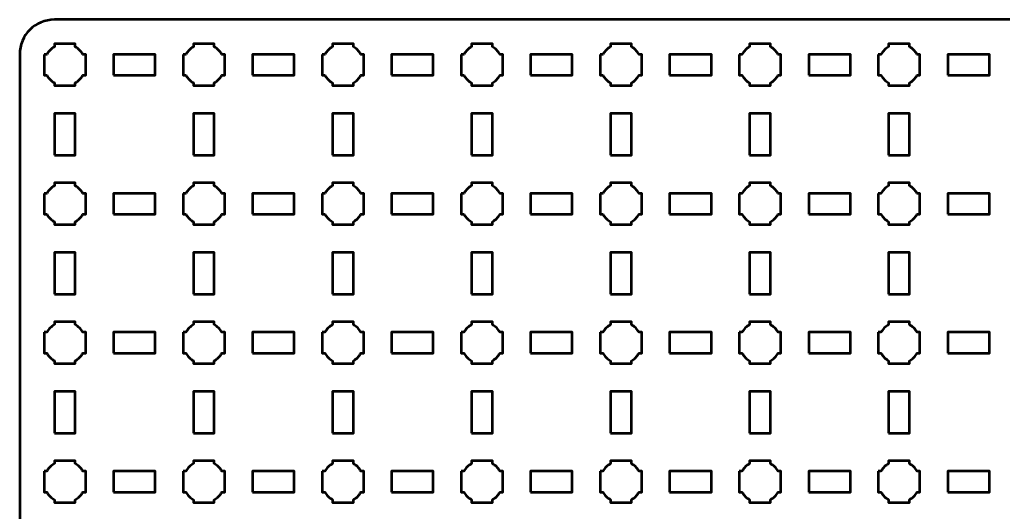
# Model space of a CAD drawing. Header units: centimetres. Extents: x -40.1 to 19.1, y -44.5 to 14.8.
# Drawn here: x -40.15 to -26, y 7.71 to 14.8 of the extents above; entities that cross this region are included whole.
import ezdxf

# ---------------------------------------------------------------- set-up
doc = ezdxf.new("R2010")
doc.units = ezdxf.units.CM
doc.header["$MEASUREMENT"] = 0
doc.layers.add('Layer 1', color=7, linetype='Continuous')

msp = doc.modelspace()

# ---------------------------------------------------------------- linework, layer by layer
at = {"layer": 'Layer 1', "color": 250, "lineweight": 53}
for points in [[(-38.8, 14), (-38.2, 14), (-38.2, 14.3), (-38.8, 14.3), (-38.8, 14)], [(-36.8, 14), (-36.2, 14), (-36.2, 14.3), (-36.8, 14.3), (-36.8, 14)], [(-34.8, 14), (-34.2, 14), (-34.2, 14.3), (-34.8, 14.3), (-34.8, 14)], [(-32.8, 14), (-32.2, 14), (-32.2, 14.3), (-32.8, 14.3), (-32.8, 14)], [(-30.8, 14), (-30.2, 14), (-30.2, 14.3), (-30.8, 14.3), (-30.8, 14)], [(-28.8, 14), (-28.2, 14), (-28.2, 14.3), (-28.8, 14.3), (-28.8, 14)], [(-26.8, 14), (-26.2, 14), (-26.2, 14.3), (-26.8, 14.3), (-26.8, 14)], [(-39.65, 12.85), (-39.35, 12.85), (-39.35, 13.45), (-39.65, 13.45), (-39.65, 12.85)], [(-37.65, 12.85), (-37.35, 12.85), (-37.35, 13.45), (-37.65, 13.45), (-37.65, 12.85)], [(-35.65, 12.85), (-35.35, 12.85), (-35.35, 13.45), (-35.65, 13.45), (-35.65, 12.85)], [(-33.65, 12.85), (-33.35, 12.85), (-33.35, 13.45), (-33.65, 13.45), (-33.65, 12.85)], [(-31.65, 12.85), (-31.35, 12.85), (-31.35, 13.45), (-31.65, 13.45), (-31.65, 12.85)], [(-29.65, 12.85), (-29.35, 12.85), (-29.35, 13.45), (-29.65, 13.45), (-29.65, 12.85)], [(-27.65, 12.85), (-27.35, 12.85), (-27.35, 13.45), (-27.65, 13.45), (-27.65, 12.85)], [(-38.8, 12), (-38.2, 12), (-38.2, 12.3), (-38.8, 12.3), (-38.8, 12)], [(-36.8, 12), (-36.2, 12), (-36.2, 12.3), (-36.8, 12.3), (-36.8, 12)], [(-34.8, 12), (-34.2, 12), (-34.2, 12.3), (-34.8, 12.3), (-34.8, 12)], [(-32.8, 12), (-32.2, 12), (-32.2, 12.3), (-32.8, 12.3), (-32.8, 12)], [(-30.8, 12), (-30.2, 12), (-30.2, 12.3), (-30.8, 12.3), (-30.8, 12)], [(-28.8, 12), (-28.2, 12), (-28.2, 12.3), (-28.8, 12.3), (-28.8, 12)], [(-26.8, 12), (-26.2, 12), (-26.2, 12.3), (-26.8, 12.3), (-26.8, 12)], [(-39.65, 10.85), (-39.35, 10.85), (-39.35, 11.45), (-39.65, 11.45), (-39.65, 10.85)], [(-37.65, 10.85), (-37.35, 10.85), (-37.35, 11.45), (-37.65, 11.45), (-37.65, 10.85)], [(-35.65, 10.85), (-35.35, 10.85), (-35.35, 11.45), (-35.65, 11.45), (-35.65, 10.85)], [(-33.65, 10.85), (-33.35, 10.85), (-33.35, 11.45), (-33.65, 11.45), (-33.65, 10.85)], [(-31.65, 10.85), (-31.35, 10.85), (-31.35, 11.45), (-31.65, 11.45), (-31.65, 10.85)], [(-29.65, 10.85), (-29.35, 10.85), (-29.35, 11.45), (-29.65, 11.45), (-29.65, 10.85)], [(-27.65, 10.85), (-27.35, 10.85), (-27.35, 11.45), (-27.65, 11.45), (-27.65, 10.85)], [(-38.8, 10), (-38.2, 10), (-38.2, 10.3), (-38.8, 10.3), (-38.8, 10)], [(-36.8, 10), (-36.2, 10), (-36.2, 10.3), (-36.8, 10.3), (-36.8, 10)], [(-34.8, 10), (-34.2, 10), (-34.2, 10.3), (-34.8, 10.3), (-34.8, 10)], [(-32.8, 10), (-32.2, 10), (-32.2, 10.3), (-32.8, 10.3), (-32.8, 10)], [(-30.8, 10), (-30.2, 10), (-30.2, 10.3), (-30.8, 10.3), (-30.8, 10)], [(-28.8, 10), (-28.2, 10), (-28.2, 10.3), (-28.8, 10.3), (-28.8, 10)], [(-26.8, 10), (-26.2, 10), (-26.2, 10.3), (-26.8, 10.3), (-26.8, 10)], [(-39.65, 8.85), (-39.35, 8.85), (-39.35, 9.45), (-39.65, 9.45), (-39.65, 8.85)], [(-37.65, 8.85), (-37.35, 8.85), (-37.35, 9.45), (-37.65, 9.45), (-37.65, 8.85)], [(-35.65, 8.85), (-35.35, 8.85), (-35.35, 9.45), (-35.65, 9.45), (-35.65, 8.85)], [(-33.65, 8.85), (-33.35, 8.85), (-33.35, 9.45), (-33.65, 9.45), (-33.65, 8.85)], [(-31.65, 8.85), (-31.35, 8.85), (-31.35, 9.45), (-31.65, 9.45), (-31.65, 8.85)], [(-29.65, 8.85), (-29.35, 8.85), (-29.35, 9.45), (-29.65, 9.45), (-29.65, 8.85)], [(-27.65, 8.85), (-27.35, 8.85), (-27.35, 9.45), (-27.65, 9.45), (-27.65, 8.85)], [(-38.8, 8), (-38.2, 8), (-38.2, 8.3), (-38.8, 8.3), (-38.8, 8)], [(-36.8, 8), (-36.2, 8), (-36.2, 8.3), (-36.8, 8.3), (-36.8, 8)], [(-34.8, 8), (-34.2, 8), (-34.2, 8.3), (-34.8, 8.3), (-34.8, 8)], [(-32.8, 8), (-32.2, 8), (-32.2, 8.3), (-32.8, 8.3), (-32.8, 8)], [(-30.8, 8), (-30.2, 8), (-30.2, 8.3), (-30.8, 8.3), (-30.8, 8)], [(-28.8, 8), (-28.2, 8), (-28.2, 8.3), (-28.8, 8.3), (-28.8, 8)], [(-26.8, 8), (-26.2, 8), (-26.2, 8.3), (-26.8, 8.3), (-26.8, 8)]]:
    msp.add_lwpolyline(points, close=True, dxfattribs=at)
msp.add_open_spline([(-40.15, -44), (-40.15, -44), (-40.15, 14.3), (-40.15, 14.3), (-40.15, 14.3), (-40.15, 14.57609), (-39.92609, 14.8), (-39.65, 14.8), (-39.65, 14.8), (-39.65, 14.8), (18.65, 14.8), (18.65, 14.8), (18.65, 14.8), (18.92609, 14.8), (19.15, 14.57609), (19.15, 14.3), (19.15, 14.3), (19.15, 14.3), (19.15, -44), (19.15, -44), (19.15, -44), (19.15, -44.27609), (18.92609, -44.5), (18.65, -44.5), (18.65, -44.5), (18.65, -44.5), (-39.65, -44.5), (-39.65, -44.5), (-39.65, -44.5), (-39.92609, -44.5), (-40.15, -44.27609), (-40.15, -44)], degree=3, knots=[0, 0, 0, 0, 0.125, 0.125, 0.125, 0.125, 0.25, 0.25, 0.25, 0.25, 0.375, 0.375, 0.375, 0.375, 0.5, 0.5, 0.5, 0.5, 0.625, 0.625, 0.625, 0.625, 0.75, 0.75, 0.75, 0.75, 0.875, 0.875, 0.875, 0.875, 1, 1, 1, 1], dxfattribs=at)
at = {"layer": 'Layer 1', "lineweight": 53}
for points in [[(-39.8, 14.3), (-39.8, 14.3), (-39.75985, 14.3), (-39.75985, 14.3), (-39.75985, 14.3), (-39.7335, 14.34553), (-39.69553, 14.3835), (-39.65, 14.40985), (-39.65, 14.40985), (-39.65, 14.40985), (-39.65, 14.45), (-39.65, 14.45), (-39.65, 14.45), (-39.65, 14.45), (-39.5, 14.45), (-39.5, 14.45), (-39.5, 14.45), (-39.5, 14.45), (-39.35, 14.45), (-39.35, 14.45), (-39.35, 14.45), (-39.35, 14.45), (-39.35, 14.40985), (-39.35, 14.40985), (-39.35, 14.40985), (-39.30447, 14.3835), (-39.2665, 14.34553), (-39.24015, 14.3), (-39.24015, 14.3), (-39.24015, 14.3), (-39.2, 14.3), (-39.2, 14.3), (-39.2, 14.3), (-39.2, 14.3), (-39.2, 14.15), (-39.2, 14.15), (-39.2, 14.15), (-39.2, 14.15), (-39.2, 14), (-39.2, 14), (-39.2, 14), (-39.2, 14), (-39.24015, 14), (-39.24015, 14), (-39.24015, 14), (-39.2665, 13.95447), (-39.30447, 13.9165), (-39.35, 13.89015), (-39.35, 13.89015), (-39.35, 13.89015), (-39.35, 13.85), (-39.35, 13.85), (-39.35, 13.85), (-39.35, 13.85), (-39.5, 13.85), (-39.5, 13.85), (-39.5, 13.85), (-39.5, 13.85), (-39.65, 13.85), (-39.65, 13.85), (-39.65, 13.85), (-39.65, 13.85), (-39.65, 13.89015), (-39.65, 13.89015), (-39.65, 13.89015), (-39.69553, 13.9165), (-39.7335, 13.95447), (-39.75985, 14), (-39.75985, 14), (-39.75985, 14), (-39.8, 14), (-39.8, 14), (-39.8, 14), (-39.8, 14), (-39.8, 14.15), (-39.8, 14.15), (-39.8, 14.15), (-39.8, 14.15), (-39.8, 14.3), (-39.8, 14.3)], [(-37.8, 14.3), (-37.8, 14.3), (-37.75985, 14.3), (-37.75985, 14.3), (-37.75985, 14.3), (-37.7335, 14.34553), (-37.69553, 14.3835), (-37.65, 14.40985), (-37.65, 14.40985), (-37.65, 14.40985), (-37.65, 14.45), (-37.65, 14.45), (-37.65, 14.45), (-37.65, 14.45), (-37.5, 14.45), (-37.5, 14.45), (-37.5, 14.45), (-37.5, 14.45), (-37.35, 14.45), (-37.35, 14.45), (-37.35, 14.45), (-37.35, 14.45), (-37.35, 14.40985), (-37.35, 14.40985), (-37.35, 14.40985), (-37.30447, 14.3835), (-37.2665, 14.34553), (-37.24015, 14.3), (-37.24015, 14.3), (-37.24015, 14.3), (-37.2, 14.3), (-37.2, 14.3), (-37.2, 14.3), (-37.2, 14.3), (-37.2, 14.15), (-37.2, 14.15), (-37.2, 14.15), (-37.2, 14.15), (-37.2, 14), (-37.2, 14), (-37.2, 14), (-37.2, 14), (-37.24015, 14), (-37.24015, 14), (-37.24015, 14), (-37.2665, 13.95447), (-37.30447, 13.9165), (-37.35, 13.89015), (-37.35, 13.89015), (-37.35, 13.89015), (-37.35, 13.85), (-37.35, 13.85), (-37.35, 13.85), (-37.35, 13.85), (-37.5, 13.85), (-37.5, 13.85), (-37.5, 13.85), (-37.5, 13.85), (-37.65, 13.85), (-37.65, 13.85), (-37.65, 13.85), (-37.65, 13.85), (-37.65, 13.89015), (-37.65, 13.89015), (-37.65, 13.89015), (-37.69553, 13.9165), (-37.7335, 13.95447), (-37.75985, 14), (-37.75985, 14), (-37.75985, 14), (-37.8, 14), (-37.8, 14), (-37.8, 14), (-37.8, 14), (-37.8, 14.15), (-37.8, 14.15), (-37.8, 14.15), (-37.8, 14.15), (-37.8, 14.3), (-37.8, 14.3)], [(-35.8, 14.3), (-35.8, 14.3), (-35.75985, 14.3), (-35.75985, 14.3), (-35.75985, 14.3), (-35.7335, 14.34553), (-35.69553, 14.3835), (-35.65, 14.40985), (-35.65, 14.40985), (-35.65, 14.40985), (-35.65, 14.45), (-35.65, 14.45), (-35.65, 14.45), (-35.65, 14.45), (-35.5, 14.45), (-35.5, 14.45), (-35.5, 14.45), (-35.5, 14.45), (-35.35, 14.45), (-35.35, 14.45), (-35.35, 14.45), (-35.35, 14.45), (-35.35, 14.40985), (-35.35, 14.40985), (-35.35, 14.40985), (-35.30447, 14.3835), (-35.2665, 14.34553), (-35.24015, 14.3), (-35.24015, 14.3), (-35.24015, 14.3), (-35.2, 14.3), (-35.2, 14.3), (-35.2, 14.3), (-35.2, 14.3), (-35.2, 14.15), (-35.2, 14.15), (-35.2, 14.15), (-35.2, 14.15), (-35.2, 14), (-35.2, 14), (-35.2, 14), (-35.2, 14), (-35.24015, 14), (-35.24015, 14), (-35.24015, 14), (-35.2665, 13.95447), (-35.30447, 13.9165), (-35.35, 13.89015), (-35.35, 13.89015), (-35.35, 13.89015), (-35.35, 13.85), (-35.35, 13.85), (-35.35, 13.85), (-35.35, 13.85), (-35.5, 13.85), (-35.5, 13.85), (-35.5, 13.85), (-35.5, 13.85), (-35.65, 13.85), (-35.65, 13.85), (-35.65, 13.85), (-35.65, 13.85), (-35.65, 13.89015), (-35.65, 13.89015), (-35.65, 13.89015), (-35.69553, 13.9165), (-35.7335, 13.95447), (-35.75985, 14), (-35.75985, 14), (-35.75985, 14), (-35.8, 14), (-35.8, 14), (-35.8, 14), (-35.8, 14), (-35.8, 14.15), (-35.8, 14.15), (-35.8, 14.15), (-35.8, 14.15), (-35.8, 14.3), (-35.8, 14.3)], [(-33.8, 14.3), (-33.8, 14.3), (-33.75985, 14.3), (-33.75985, 14.3), (-33.75985, 14.3), (-33.7335, 14.34553), (-33.69553, 14.3835), (-33.65, 14.40985), (-33.65, 14.40985), (-33.65, 14.40985), (-33.65, 14.45), (-33.65, 14.45), (-33.65, 14.45), (-33.65, 14.45), (-33.5, 14.45), (-33.5, 14.45), (-33.5, 14.45), (-33.5, 14.45), (-33.35, 14.45), (-33.35, 14.45), (-33.35, 14.45), (-33.35, 14.45), (-33.35, 14.40985), (-33.35, 14.40985), (-33.35, 14.40985), (-33.30447, 14.3835), (-33.2665, 14.34553), (-33.24015, 14.3), (-33.24015, 14.3), (-33.24015, 14.3), (-33.2, 14.3), (-33.2, 14.3), (-33.2, 14.3), (-33.2, 14.3), (-33.2, 14.15), (-33.2, 14.15), (-33.2, 14.15), (-33.2, 14.15), (-33.2, 14), (-33.2, 14), (-33.2, 14), (-33.2, 14), (-33.24015, 14), (-33.24015, 14), (-33.24015, 14), (-33.2665, 13.95447), (-33.30447, 13.9165), (-33.35, 13.89015), (-33.35, 13.89015), (-33.35, 13.89015), (-33.35, 13.85), (-33.35, 13.85), (-33.35, 13.85), (-33.35, 13.85), (-33.5, 13.85), (-33.5, 13.85), (-33.5, 13.85), (-33.5, 13.85), (-33.65, 13.85), (-33.65, 13.85), (-33.65, 13.85), (-33.65, 13.85), (-33.65, 13.89015), (-33.65, 13.89015), (-33.65, 13.89015), (-33.69553, 13.9165), (-33.7335, 13.95447), (-33.75985, 14), (-33.75985, 14), (-33.75985, 14), (-33.8, 14), (-33.8, 14), (-33.8, 14), (-33.8, 14), (-33.8, 14.15), (-33.8, 14.15), (-33.8, 14.15), (-33.8, 14.15), (-33.8, 14.3), (-33.8, 14.3)], [(-31.8, 14.3), (-31.8, 14.3), (-31.75985, 14.3), (-31.75985, 14.3), (-31.75985, 14.3), (-31.7335, 14.34553), (-31.69553, 14.3835), (-31.65, 14.40985), (-31.65, 14.40985), (-31.65, 14.40985), (-31.65, 14.45), (-31.65, 14.45), (-31.65, 14.45), (-31.65, 14.45), (-31.5, 14.45), (-31.5, 14.45), (-31.5, 14.45), (-31.5, 14.45), (-31.35, 14.45), (-31.35, 14.45), (-31.35, 14.45), (-31.35, 14.45), (-31.35, 14.40985), (-31.35, 14.40985), (-31.35, 14.40985), (-31.30447, 14.3835), (-31.2665, 14.34553), (-31.24015, 14.3), (-31.24015, 14.3), (-31.24015, 14.3), (-31.2, 14.3), (-31.2, 14.3), (-31.2, 14.3), (-31.2, 14.3), (-31.2, 14.15), (-31.2, 14.15), (-31.2, 14.15), (-31.2, 14.15), (-31.2, 14), (-31.2, 14), (-31.2, 14), (-31.2, 14), (-31.24015, 14), (-31.24015, 14), (-31.24015, 14), (-31.2665, 13.95447), (-31.30447, 13.9165), (-31.35, 13.89015), (-31.35, 13.89015), (-31.35, 13.89015), (-31.35, 13.85), (-31.35, 13.85), (-31.35, 13.85), (-31.35, 13.85), (-31.5, 13.85), (-31.5, 13.85), (-31.5, 13.85), (-31.5, 13.85), (-31.65, 13.85), (-31.65, 13.85), (-31.65, 13.85), (-31.65, 13.85), (-31.65, 13.89015), (-31.65, 13.89015), (-31.65, 13.89015), (-31.69553, 13.9165), (-31.7335, 13.95447), (-31.75985, 14), (-31.75985, 14), (-31.75985, 14), (-31.8, 14), (-31.8, 14), (-31.8, 14), (-31.8, 14), (-31.8, 14.15), (-31.8, 14.15), (-31.8, 14.15), (-31.8, 14.15), (-31.8, 14.3), (-31.8, 14.3)], [(-29.8, 14.3), (-29.8, 14.3), (-29.75985, 14.3), (-29.75985, 14.3), (-29.75985, 14.3), (-29.7335, 14.34553), (-29.69553, 14.3835), (-29.65, 14.40985), (-29.65, 14.40985), (-29.65, 14.40985), (-29.65, 14.45), (-29.65, 14.45), (-29.65, 14.45), (-29.65, 14.45), (-29.5, 14.45), (-29.5, 14.45), (-29.5, 14.45), (-29.5, 14.45), (-29.35, 14.45), (-29.35, 14.45), (-29.35, 14.45), (-29.35, 14.45), (-29.35, 14.40985), (-29.35, 14.40985), (-29.35, 14.40985), (-29.30447, 14.3835), (-29.2665, 14.34553), (-29.24015, 14.3), (-29.24015, 14.3), (-29.24015, 14.3), (-29.2, 14.3), (-29.2, 14.3), (-29.2, 14.3), (-29.2, 14.3), (-29.2, 14.15), (-29.2, 14.15), (-29.2, 14.15), (-29.2, 14.15), (-29.2, 14), (-29.2, 14), (-29.2, 14), (-29.2, 14), (-29.24015, 14), (-29.24015, 14), (-29.24015, 14), (-29.2665, 13.95447), (-29.30447, 13.9165), (-29.35, 13.89015), (-29.35, 13.89015), (-29.35, 13.89015), (-29.35, 13.85), (-29.35, 13.85), (-29.35, 13.85), (-29.35, 13.85), (-29.5, 13.85), (-29.5, 13.85), (-29.5, 13.85), (-29.5, 13.85), (-29.65, 13.85), (-29.65, 13.85), (-29.65, 13.85), (-29.65, 13.85), (-29.65, 13.89015), (-29.65, 13.89015), (-29.65, 13.89015), (-29.69553, 13.9165), (-29.7335, 13.95447), (-29.75985, 14), (-29.75985, 14), (-29.75985, 14), (-29.8, 14), (-29.8, 14), (-29.8, 14), (-29.8, 14), (-29.8, 14.15), (-29.8, 14.15), (-29.8, 14.15), (-29.8, 14.15), (-29.8, 14.3), (-29.8, 14.3)], [(-27.8, 14.3), (-27.8, 14.3), (-27.75985, 14.3), (-27.75985, 14.3), (-27.75985, 14.3), (-27.7335, 14.34553), (-27.69553, 14.3835), (-27.65, 14.40985), (-27.65, 14.40985), (-27.65, 14.40985), (-27.65, 14.45), (-27.65, 14.45), (-27.65, 14.45), (-27.65, 14.45), (-27.5, 14.45), (-27.5, 14.45), (-27.5, 14.45), (-27.5, 14.45), (-27.35, 14.45), (-27.35, 14.45), (-27.35, 14.45), (-27.35, 14.45), (-27.35, 14.40985), (-27.35, 14.40985), (-27.35, 14.40985), (-27.30447, 14.3835), (-27.2665, 14.34553), (-27.24015, 14.3), (-27.24015, 14.3), (-27.24015, 14.3), (-27.2, 14.3), (-27.2, 14.3), (-27.2, 14.3), (-27.2, 14.3), (-27.2, 14.15), (-27.2, 14.15), (-27.2, 14.15), (-27.2, 14.15), (-27.2, 14), (-27.2, 14), (-27.2, 14), (-27.2, 14), (-27.24015, 14), (-27.24015, 14), (-27.24015, 14), (-27.2665, 13.95447), (-27.30447, 13.9165), (-27.35, 13.89015), (-27.35, 13.89015), (-27.35, 13.89015), (-27.35, 13.85), (-27.35, 13.85), (-27.35, 13.85), (-27.35, 13.85), (-27.5, 13.85), (-27.5, 13.85), (-27.5, 13.85), (-27.5, 13.85), (-27.65, 13.85), (-27.65, 13.85), (-27.65, 13.85), (-27.65, 13.85), (-27.65, 13.89015), (-27.65, 13.89015), (-27.65, 13.89015), (-27.69553, 13.9165), (-27.7335, 13.95447), (-27.75985, 14), (-27.75985, 14), (-27.75985, 14), (-27.8, 14), (-27.8, 14), (-27.8, 14), (-27.8, 14), (-27.8, 14.15), (-27.8, 14.15), (-27.8, 14.15), (-27.8, 14.15), (-27.8, 14.3), (-27.8, 14.3)], [(-39.8, 12.3), (-39.8, 12.3), (-39.75985, 12.3), (-39.75985, 12.3), (-39.75985, 12.3), (-39.7335, 12.34553), (-39.69553, 12.3835), (-39.65, 12.40985), (-39.65, 12.40985), (-39.65, 12.40985), (-39.65, 12.45), (-39.65, 12.45), (-39.65, 12.45), (-39.65, 12.45), (-39.5, 12.45), (-39.5, 12.45), (-39.5, 12.45), (-39.5, 12.45), (-39.35, 12.45), (-39.35, 12.45), (-39.35, 12.45), (-39.35, 12.45), (-39.35, 12.40985), (-39.35, 12.40985), (-39.35, 12.40985), (-39.30447, 12.3835), (-39.2665, 12.34553), (-39.24015, 12.3), (-39.24015, 12.3), (-39.24015, 12.3), (-39.2, 12.3), (-39.2, 12.3), (-39.2, 12.3), (-39.2, 12.3), (-39.2, 12.15), (-39.2, 12.15), (-39.2, 12.15), (-39.2, 12.15), (-39.2, 12), (-39.2, 12), (-39.2, 12), (-39.2, 12), (-39.24015, 12), (-39.24015, 12), (-39.24015, 12), (-39.2665, 11.95447), (-39.30447, 11.9165), (-39.35, 11.89015), (-39.35, 11.89015), (-39.35, 11.89015), (-39.35, 11.85), (-39.35, 11.85), (-39.35, 11.85), (-39.35, 11.85), (-39.5, 11.85), (-39.5, 11.85), (-39.5, 11.85), (-39.5, 11.85), (-39.65, 11.85), (-39.65, 11.85), (-39.65, 11.85), (-39.65, 11.85), (-39.65, 11.89015), (-39.65, 11.89015), (-39.65, 11.89015), (-39.69553, 11.9165), (-39.7335, 11.95447), (-39.75985, 12), (-39.75985, 12), (-39.75985, 12), (-39.8, 12), (-39.8, 12), (-39.8, 12), (-39.8, 12), (-39.8, 12.15), (-39.8, 12.15), (-39.8, 12.15), (-39.8, 12.15), (-39.8, 12.3), (-39.8, 12.3)], [(-37.8, 12.3), (-37.8, 12.3), (-37.75985, 12.3), (-37.75985, 12.3), (-37.75985, 12.3), (-37.7335, 12.34553), (-37.69553, 12.3835), (-37.65, 12.40985), (-37.65, 12.40985), (-37.65, 12.40985), (-37.65, 12.45), (-37.65, 12.45), (-37.65, 12.45), (-37.65, 12.45), (-37.5, 12.45), (-37.5, 12.45), (-37.5, 12.45), (-37.5, 12.45), (-37.35, 12.45), (-37.35, 12.45), (-37.35, 12.45), (-37.35, 12.45), (-37.35, 12.40985), (-37.35, 12.40985), (-37.35, 12.40985), (-37.30447, 12.3835), (-37.2665, 12.34553), (-37.24015, 12.3), (-37.24015, 12.3), (-37.24015, 12.3), (-37.2, 12.3), (-37.2, 12.3), (-37.2, 12.3), (-37.2, 12.3), (-37.2, 12.15), (-37.2, 12.15), (-37.2, 12.15), (-37.2, 12.15), (-37.2, 12), (-37.2, 12), (-37.2, 12), (-37.2, 12), (-37.24015, 12), (-37.24015, 12), (-37.24015, 12), (-37.2665, 11.95447), (-37.30447, 11.9165), (-37.35, 11.89015), (-37.35, 11.89015), (-37.35, 11.89015), (-37.35, 11.85), (-37.35, 11.85), (-37.35, 11.85), (-37.35, 11.85), (-37.5, 11.85), (-37.5, 11.85), (-37.5, 11.85), (-37.5, 11.85), (-37.65, 11.85), (-37.65, 11.85), (-37.65, 11.85), (-37.65, 11.85), (-37.65, 11.89015), (-37.65, 11.89015), (-37.65, 11.89015), (-37.69553, 11.9165), (-37.7335, 11.95447), (-37.75985, 12), (-37.75985, 12), (-37.75985, 12), (-37.8, 12), (-37.8, 12), (-37.8, 12), (-37.8, 12), (-37.8, 12.15), (-37.8, 12.15), (-37.8, 12.15), (-37.8, 12.15), (-37.8, 12.3), (-37.8, 12.3)], [(-35.8, 12.3), (-35.8, 12.3), (-35.75985, 12.3), (-35.75985, 12.3), (-35.75985, 12.3), (-35.7335, 12.34553), (-35.69553, 12.3835), (-35.65, 12.40985), (-35.65, 12.40985), (-35.65, 12.40985), (-35.65, 12.45), (-35.65, 12.45), (-35.65, 12.45), (-35.65, 12.45), (-35.5, 12.45), (-35.5, 12.45), (-35.5, 12.45), (-35.5, 12.45), (-35.35, 12.45), (-35.35, 12.45), (-35.35, 12.45), (-35.35, 12.45), (-35.35, 12.40985), (-35.35, 12.40985), (-35.35, 12.40985), (-35.30447, 12.3835), (-35.2665, 12.34553), (-35.24015, 12.3), (-35.24015, 12.3), (-35.24015, 12.3), (-35.2, 12.3), (-35.2, 12.3), (-35.2, 12.3), (-35.2, 12.3), (-35.2, 12.15), (-35.2, 12.15), (-35.2, 12.15), (-35.2, 12.15), (-35.2, 12), (-35.2, 12), (-35.2, 12), (-35.2, 12), (-35.24015, 12), (-35.24015, 12), (-35.24015, 12), (-35.2665, 11.95447), (-35.30447, 11.9165), (-35.35, 11.89015), (-35.35, 11.89015), (-35.35, 11.89015), (-35.35, 11.85), (-35.35, 11.85), (-35.35, 11.85), (-35.35, 11.85), (-35.5, 11.85), (-35.5, 11.85), (-35.5, 11.85), (-35.5, 11.85), (-35.65, 11.85), (-35.65, 11.85), (-35.65, 11.85), (-35.65, 11.85), (-35.65, 11.89015), (-35.65, 11.89015), (-35.65, 11.89015), (-35.69553, 11.9165), (-35.7335, 11.95447), (-35.75985, 12), (-35.75985, 12), (-35.75985, 12), (-35.8, 12), (-35.8, 12), (-35.8, 12), (-35.8, 12), (-35.8, 12.15), (-35.8, 12.15), (-35.8, 12.15), (-35.8, 12.15), (-35.8, 12.3), (-35.8, 12.3)], [(-33.8, 12.3), (-33.8, 12.3), (-33.75985, 12.3), (-33.75985, 12.3), (-33.75985, 12.3), (-33.7335, 12.34553), (-33.69553, 12.3835), (-33.65, 12.40985), (-33.65, 12.40985), (-33.65, 12.40985), (-33.65, 12.45), (-33.65, 12.45), (-33.65, 12.45), (-33.65, 12.45), (-33.5, 12.45), (-33.5, 12.45), (-33.5, 12.45), (-33.5, 12.45), (-33.35, 12.45), (-33.35, 12.45), (-33.35, 12.45), (-33.35, 12.45), (-33.35, 12.40985), (-33.35, 12.40985), (-33.35, 12.40985), (-33.30447, 12.3835), (-33.2665, 12.34553), (-33.24015, 12.3), (-33.24015, 12.3), (-33.24015, 12.3), (-33.2, 12.3), (-33.2, 12.3), (-33.2, 12.3), (-33.2, 12.3), (-33.2, 12.15), (-33.2, 12.15), (-33.2, 12.15), (-33.2, 12.15), (-33.2, 12), (-33.2, 12), (-33.2, 12), (-33.2, 12), (-33.24015, 12), (-33.24015, 12), (-33.24015, 12), (-33.2665, 11.95447), (-33.30447, 11.9165), (-33.35, 11.89015), (-33.35, 11.89015), (-33.35, 11.89015), (-33.35, 11.85), (-33.35, 11.85), (-33.35, 11.85), (-33.35, 11.85), (-33.5, 11.85), (-33.5, 11.85), (-33.5, 11.85), (-33.5, 11.85), (-33.65, 11.85), (-33.65, 11.85), (-33.65, 11.85), (-33.65, 11.85), (-33.65, 11.89015), (-33.65, 11.89015), (-33.65, 11.89015), (-33.69553, 11.9165), (-33.7335, 11.95447), (-33.75985, 12), (-33.75985, 12), (-33.75985, 12), (-33.8, 12), (-33.8, 12), (-33.8, 12), (-33.8, 12), (-33.8, 12.15), (-33.8, 12.15), (-33.8, 12.15), (-33.8, 12.15), (-33.8, 12.3), (-33.8, 12.3)], [(-31.8, 12.3), (-31.8, 12.3), (-31.75985, 12.3), (-31.75985, 12.3), (-31.75985, 12.3), (-31.7335, 12.34553), (-31.69553, 12.3835), (-31.65, 12.40985), (-31.65, 12.40985), (-31.65, 12.40985), (-31.65, 12.45), (-31.65, 12.45), (-31.65, 12.45), (-31.65, 12.45), (-31.5, 12.45), (-31.5, 12.45), (-31.5, 12.45), (-31.5, 12.45), (-31.35, 12.45), (-31.35, 12.45), (-31.35, 12.45), (-31.35, 12.45), (-31.35, 12.40985), (-31.35, 12.40985), (-31.35, 12.40985), (-31.30447, 12.3835), (-31.2665, 12.34553), (-31.24015, 12.3), (-31.24015, 12.3), (-31.24015, 12.3), (-31.2, 12.3), (-31.2, 12.3), (-31.2, 12.3), (-31.2, 12.3), (-31.2, 12.15), (-31.2, 12.15), (-31.2, 12.15), (-31.2, 12.15), (-31.2, 12), (-31.2, 12), (-31.2, 12), (-31.2, 12), (-31.24015, 12), (-31.24015, 12), (-31.24015, 12), (-31.2665, 11.95447), (-31.30447, 11.9165), (-31.35, 11.89015), (-31.35, 11.89015), (-31.35, 11.89015), (-31.35, 11.85), (-31.35, 11.85), (-31.35, 11.85), (-31.35, 11.85), (-31.5, 11.85), (-31.5, 11.85), (-31.5, 11.85), (-31.5, 11.85), (-31.65, 11.85), (-31.65, 11.85), (-31.65, 11.85), (-31.65, 11.85), (-31.65, 11.89015), (-31.65, 11.89015), (-31.65, 11.89015), (-31.69553, 11.9165), (-31.7335, 11.95447), (-31.75985, 12), (-31.75985, 12), (-31.75985, 12), (-31.8, 12), (-31.8, 12), (-31.8, 12), (-31.8, 12), (-31.8, 12.15), (-31.8, 12.15), (-31.8, 12.15), (-31.8, 12.15), (-31.8, 12.3), (-31.8, 12.3)], [(-29.8, 12.3), (-29.8, 12.3), (-29.75985, 12.3), (-29.75985, 12.3), (-29.75985, 12.3), (-29.7335, 12.34553), (-29.69553, 12.3835), (-29.65, 12.40985), (-29.65, 12.40985), (-29.65, 12.40985), (-29.65, 12.45), (-29.65, 12.45), (-29.65, 12.45), (-29.65, 12.45), (-29.5, 12.45), (-29.5, 12.45), (-29.5, 12.45), (-29.5, 12.45), (-29.35, 12.45), (-29.35, 12.45), (-29.35, 12.45), (-29.35, 12.45), (-29.35, 12.40985), (-29.35, 12.40985), (-29.35, 12.40985), (-29.30447, 12.3835), (-29.2665, 12.34553), (-29.24015, 12.3), (-29.24015, 12.3), (-29.24015, 12.3), (-29.2, 12.3), (-29.2, 12.3), (-29.2, 12.3), (-29.2, 12.3), (-29.2, 12.15), (-29.2, 12.15), (-29.2, 12.15), (-29.2, 12.15), (-29.2, 12), (-29.2, 12), (-29.2, 12), (-29.2, 12), (-29.24015, 12), (-29.24015, 12), (-29.24015, 12), (-29.2665, 11.95447), (-29.30447, 11.9165), (-29.35, 11.89015), (-29.35, 11.89015), (-29.35, 11.89015), (-29.35, 11.85), (-29.35, 11.85), (-29.35, 11.85), (-29.35, 11.85), (-29.5, 11.85), (-29.5, 11.85), (-29.5, 11.85), (-29.5, 11.85), (-29.65, 11.85), (-29.65, 11.85), (-29.65, 11.85), (-29.65, 11.85), (-29.65, 11.89015), (-29.65, 11.89015), (-29.65, 11.89015), (-29.69553, 11.9165), (-29.7335, 11.95447), (-29.75985, 12), (-29.75985, 12), (-29.75985, 12), (-29.8, 12), (-29.8, 12), (-29.8, 12), (-29.8, 12), (-29.8, 12.15), (-29.8, 12.15), (-29.8, 12.15), (-29.8, 12.15), (-29.8, 12.3), (-29.8, 12.3)], [(-27.8, 12.3), (-27.8, 12.3), (-27.75985, 12.3), (-27.75985, 12.3), (-27.75985, 12.3), (-27.7335, 12.34553), (-27.69553, 12.3835), (-27.65, 12.40985), (-27.65, 12.40985), (-27.65, 12.40985), (-27.65, 12.45), (-27.65, 12.45), (-27.65, 12.45), (-27.65, 12.45), (-27.5, 12.45), (-27.5, 12.45), (-27.5, 12.45), (-27.5, 12.45), (-27.35, 12.45), (-27.35, 12.45), (-27.35, 12.45), (-27.35, 12.45), (-27.35, 12.40985), (-27.35, 12.40985), (-27.35, 12.40985), (-27.30447, 12.3835), (-27.2665, 12.34553), (-27.24015, 12.3), (-27.24015, 12.3), (-27.24015, 12.3), (-27.2, 12.3), (-27.2, 12.3), (-27.2, 12.3), (-27.2, 12.3), (-27.2, 12.15), (-27.2, 12.15), (-27.2, 12.15), (-27.2, 12.15), (-27.2, 12), (-27.2, 12), (-27.2, 12), (-27.2, 12), (-27.24015, 12), (-27.24015, 12), (-27.24015, 12), (-27.2665, 11.95447), (-27.30447, 11.9165), (-27.35, 11.89015), (-27.35, 11.89015), (-27.35, 11.89015), (-27.35, 11.85), (-27.35, 11.85), (-27.35, 11.85), (-27.35, 11.85), (-27.5, 11.85), (-27.5, 11.85), (-27.5, 11.85), (-27.5, 11.85), (-27.65, 11.85), (-27.65, 11.85), (-27.65, 11.85), (-27.65, 11.85), (-27.65, 11.89015), (-27.65, 11.89015), (-27.65, 11.89015), (-27.69553, 11.9165), (-27.7335, 11.95447), (-27.75985, 12), (-27.75985, 12), (-27.75985, 12), (-27.8, 12), (-27.8, 12), (-27.8, 12), (-27.8, 12), (-27.8, 12.15), (-27.8, 12.15), (-27.8, 12.15), (-27.8, 12.15), (-27.8, 12.3), (-27.8, 12.3)], [(-39.8, 10.3), (-39.8, 10.3), (-39.75985, 10.3), (-39.75985, 10.3), (-39.75985, 10.3), (-39.7335, 10.34553), (-39.69553, 10.3835), (-39.65, 10.40985), (-39.65, 10.40985), (-39.65, 10.40985), (-39.65, 10.45), (-39.65, 10.45), (-39.65, 10.45), (-39.65, 10.45), (-39.5, 10.45), (-39.5, 10.45), (-39.5, 10.45), (-39.5, 10.45), (-39.35, 10.45), (-39.35, 10.45), (-39.35, 10.45), (-39.35, 10.45), (-39.35, 10.40985), (-39.35, 10.40985), (-39.35, 10.40985), (-39.30447, 10.3835), (-39.2665, 10.34553), (-39.24015, 10.3), (-39.24015, 10.3), (-39.24015, 10.3), (-39.2, 10.3), (-39.2, 10.3), (-39.2, 10.3), (-39.2, 10.3), (-39.2, 10.15), (-39.2, 10.15), (-39.2, 10.15), (-39.2, 10.15), (-39.2, 10), (-39.2, 10), (-39.2, 10), (-39.2, 10), (-39.24015, 10), (-39.24015, 10), (-39.24015, 10), (-39.2665, 9.95447), (-39.30447, 9.9165), (-39.35, 9.89015), (-39.35, 9.89015), (-39.35, 9.89015), (-39.35, 9.85), (-39.35, 9.85), (-39.35, 9.85), (-39.35, 9.85), (-39.5, 9.85), (-39.5, 9.85), (-39.5, 9.85), (-39.5, 9.85), (-39.65, 9.85), (-39.65, 9.85), (-39.65, 9.85), (-39.65, 9.85), (-39.65, 9.89015), (-39.65, 9.89015), (-39.65, 9.89015), (-39.69553, 9.9165), (-39.7335, 9.95447), (-39.75985, 10), (-39.75985, 10), (-39.75985, 10), (-39.8, 10), (-39.8, 10), (-39.8, 10), (-39.8, 10), (-39.8, 10.15), (-39.8, 10.15), (-39.8, 10.15), (-39.8, 10.15), (-39.8, 10.3), (-39.8, 10.3)], [(-37.8, 10.3), (-37.8, 10.3), (-37.75985, 10.3), (-37.75985, 10.3), (-37.75985, 10.3), (-37.7335, 10.34553), (-37.69553, 10.3835), (-37.65, 10.40985), (-37.65, 10.40985), (-37.65, 10.40985), (-37.65, 10.45), (-37.65, 10.45), (-37.65, 10.45), (-37.65, 10.45), (-37.5, 10.45), (-37.5, 10.45), (-37.5, 10.45), (-37.5, 10.45), (-37.35, 10.45), (-37.35, 10.45), (-37.35, 10.45), (-37.35, 10.45), (-37.35, 10.40985), (-37.35, 10.40985), (-37.35, 10.40985), (-37.30447, 10.3835), (-37.2665, 10.34553), (-37.24015, 10.3), (-37.24015, 10.3), (-37.24015, 10.3), (-37.2, 10.3), (-37.2, 10.3), (-37.2, 10.3), (-37.2, 10.3), (-37.2, 10.15), (-37.2, 10.15), (-37.2, 10.15), (-37.2, 10.15), (-37.2, 10), (-37.2, 10), (-37.2, 10), (-37.2, 10), (-37.24015, 10), (-37.24015, 10), (-37.24015, 10), (-37.2665, 9.95447), (-37.30447, 9.9165), (-37.35, 9.89015), (-37.35, 9.89015), (-37.35, 9.89015), (-37.35, 9.85), (-37.35, 9.85), (-37.35, 9.85), (-37.35, 9.85), (-37.5, 9.85), (-37.5, 9.85), (-37.5, 9.85), (-37.5, 9.85), (-37.65, 9.85), (-37.65, 9.85), (-37.65, 9.85), (-37.65, 9.85), (-37.65, 9.89015), (-37.65, 9.89015), (-37.65, 9.89015), (-37.69553, 9.9165), (-37.7335, 9.95447), (-37.75985, 10), (-37.75985, 10), (-37.75985, 10), (-37.8, 10), (-37.8, 10), (-37.8, 10), (-37.8, 10), (-37.8, 10.15), (-37.8, 10.15), (-37.8, 10.15), (-37.8, 10.15), (-37.8, 10.3), (-37.8, 10.3)], [(-35.8, 10.3), (-35.8, 10.3), (-35.75985, 10.3), (-35.75985, 10.3), (-35.75985, 10.3), (-35.7335, 10.34553), (-35.69553, 10.3835), (-35.65, 10.40985), (-35.65, 10.40985), (-35.65, 10.40985), (-35.65, 10.45), (-35.65, 10.45), (-35.65, 10.45), (-35.65, 10.45), (-35.5, 10.45), (-35.5, 10.45), (-35.5, 10.45), (-35.5, 10.45), (-35.35, 10.45), (-35.35, 10.45), (-35.35, 10.45), (-35.35, 10.45), (-35.35, 10.40985), (-35.35, 10.40985), (-35.35, 10.40985), (-35.30447, 10.3835), (-35.2665, 10.34553), (-35.24015, 10.3), (-35.24015, 10.3), (-35.24015, 10.3), (-35.2, 10.3), (-35.2, 10.3), (-35.2, 10.3), (-35.2, 10.3), (-35.2, 10.15), (-35.2, 10.15), (-35.2, 10.15), (-35.2, 10.15), (-35.2, 10), (-35.2, 10), (-35.2, 10), (-35.2, 10), (-35.24015, 10), (-35.24015, 10), (-35.24015, 10), (-35.2665, 9.95447), (-35.30447, 9.9165), (-35.35, 9.89015), (-35.35, 9.89015), (-35.35, 9.89015), (-35.35, 9.85), (-35.35, 9.85), (-35.35, 9.85), (-35.35, 9.85), (-35.5, 9.85), (-35.5, 9.85), (-35.5, 9.85), (-35.5, 9.85), (-35.65, 9.85), (-35.65, 9.85), (-35.65, 9.85), (-35.65, 9.85), (-35.65, 9.89015), (-35.65, 9.89015), (-35.65, 9.89015), (-35.69553, 9.9165), (-35.7335, 9.95447), (-35.75985, 10), (-35.75985, 10), (-35.75985, 10), (-35.8, 10), (-35.8, 10), (-35.8, 10), (-35.8, 10), (-35.8, 10.15), (-35.8, 10.15), (-35.8, 10.15), (-35.8, 10.15), (-35.8, 10.3), (-35.8, 10.3)], [(-33.8, 10.3), (-33.8, 10.3), (-33.75985, 10.3), (-33.75985, 10.3), (-33.75985, 10.3), (-33.7335, 10.34553), (-33.69553, 10.3835), (-33.65, 10.40985), (-33.65, 10.40985), (-33.65, 10.40985), (-33.65, 10.45), (-33.65, 10.45), (-33.65, 10.45), (-33.65, 10.45), (-33.5, 10.45), (-33.5, 10.45), (-33.5, 10.45), (-33.5, 10.45), (-33.35, 10.45), (-33.35, 10.45), (-33.35, 10.45), (-33.35, 10.45), (-33.35, 10.40985), (-33.35, 10.40985), (-33.35, 10.40985), (-33.30447, 10.3835), (-33.2665, 10.34553), (-33.24015, 10.3), (-33.24015, 10.3), (-33.24015, 10.3), (-33.2, 10.3), (-33.2, 10.3), (-33.2, 10.3), (-33.2, 10.3), (-33.2, 10.15), (-33.2, 10.15), (-33.2, 10.15), (-33.2, 10.15), (-33.2, 10), (-33.2, 10), (-33.2, 10), (-33.2, 10), (-33.24015, 10), (-33.24015, 10), (-33.24015, 10), (-33.2665, 9.95447), (-33.30447, 9.9165), (-33.35, 9.89015), (-33.35, 9.89015), (-33.35, 9.89015), (-33.35, 9.85), (-33.35, 9.85), (-33.35, 9.85), (-33.35, 9.85), (-33.5, 9.85), (-33.5, 9.85), (-33.5, 9.85), (-33.5, 9.85), (-33.65, 9.85), (-33.65, 9.85), (-33.65, 9.85), (-33.65, 9.85), (-33.65, 9.89015), (-33.65, 9.89015), (-33.65, 9.89015), (-33.69553, 9.9165), (-33.7335, 9.95447), (-33.75985, 10), (-33.75985, 10), (-33.75985, 10), (-33.8, 10), (-33.8, 10), (-33.8, 10), (-33.8, 10), (-33.8, 10.15), (-33.8, 10.15), (-33.8, 10.15), (-33.8, 10.15), (-33.8, 10.3), (-33.8, 10.3)], [(-31.8, 10.3), (-31.8, 10.3), (-31.75985, 10.3), (-31.75985, 10.3), (-31.75985, 10.3), (-31.7335, 10.34553), (-31.69553, 10.3835), (-31.65, 10.40985), (-31.65, 10.40985), (-31.65, 10.40985), (-31.65, 10.45), (-31.65, 10.45), (-31.65, 10.45), (-31.65, 10.45), (-31.5, 10.45), (-31.5, 10.45), (-31.5, 10.45), (-31.5, 10.45), (-31.35, 10.45), (-31.35, 10.45), (-31.35, 10.45), (-31.35, 10.45), (-31.35, 10.40985), (-31.35, 10.40985), (-31.35, 10.40985), (-31.30447, 10.3835), (-31.2665, 10.34553), (-31.24015, 10.3), (-31.24015, 10.3), (-31.24015, 10.3), (-31.2, 10.3), (-31.2, 10.3), (-31.2, 10.3), (-31.2, 10.3), (-31.2, 10.15), (-31.2, 10.15), (-31.2, 10.15), (-31.2, 10.15), (-31.2, 10), (-31.2, 10), (-31.2, 10), (-31.2, 10), (-31.24015, 10), (-31.24015, 10), (-31.24015, 10), (-31.2665, 9.95447), (-31.30447, 9.9165), (-31.35, 9.89015), (-31.35, 9.89015), (-31.35, 9.89015), (-31.35, 9.85), (-31.35, 9.85), (-31.35, 9.85), (-31.35, 9.85), (-31.5, 9.85), (-31.5, 9.85), (-31.5, 9.85), (-31.5, 9.85), (-31.65, 9.85), (-31.65, 9.85), (-31.65, 9.85), (-31.65, 9.85), (-31.65, 9.89015), (-31.65, 9.89015), (-31.65, 9.89015), (-31.69553, 9.9165), (-31.7335, 9.95447), (-31.75985, 10), (-31.75985, 10), (-31.75985, 10), (-31.8, 10), (-31.8, 10), (-31.8, 10), (-31.8, 10), (-31.8, 10.15), (-31.8, 10.15), (-31.8, 10.15), (-31.8, 10.15), (-31.8, 10.3), (-31.8, 10.3)], [(-29.8, 10.3), (-29.8, 10.3), (-29.75985, 10.3), (-29.75985, 10.3), (-29.75985, 10.3), (-29.7335, 10.34553), (-29.69553, 10.3835), (-29.65, 10.40985), (-29.65, 10.40985), (-29.65, 10.40985), (-29.65, 10.45), (-29.65, 10.45), (-29.65, 10.45), (-29.65, 10.45), (-29.5, 10.45), (-29.5, 10.45), (-29.5, 10.45), (-29.5, 10.45), (-29.35, 10.45), (-29.35, 10.45), (-29.35, 10.45), (-29.35, 10.45), (-29.35, 10.40985), (-29.35, 10.40985), (-29.35, 10.40985), (-29.30447, 10.3835), (-29.2665, 10.34553), (-29.24015, 10.3), (-29.24015, 10.3), (-29.24015, 10.3), (-29.2, 10.3), (-29.2, 10.3), (-29.2, 10.3), (-29.2, 10.3), (-29.2, 10.15), (-29.2, 10.15), (-29.2, 10.15), (-29.2, 10.15), (-29.2, 10), (-29.2, 10), (-29.2, 10), (-29.2, 10), (-29.24015, 10), (-29.24015, 10), (-29.24015, 10), (-29.2665, 9.95447), (-29.30447, 9.9165), (-29.35, 9.89015), (-29.35, 9.89015), (-29.35, 9.89015), (-29.35, 9.85), (-29.35, 9.85), (-29.35, 9.85), (-29.35, 9.85), (-29.5, 9.85), (-29.5, 9.85), (-29.5, 9.85), (-29.5, 9.85), (-29.65, 9.85), (-29.65, 9.85), (-29.65, 9.85), (-29.65, 9.85), (-29.65, 9.89015), (-29.65, 9.89015), (-29.65, 9.89015), (-29.69553, 9.9165), (-29.7335, 9.95447), (-29.75985, 10), (-29.75985, 10), (-29.75985, 10), (-29.8, 10), (-29.8, 10), (-29.8, 10), (-29.8, 10), (-29.8, 10.15), (-29.8, 10.15), (-29.8, 10.15), (-29.8, 10.15), (-29.8, 10.3), (-29.8, 10.3)], [(-27.8, 10.3), (-27.8, 10.3), (-27.75985, 10.3), (-27.75985, 10.3), (-27.75985, 10.3), (-27.7335, 10.34553), (-27.69553, 10.3835), (-27.65, 10.40985), (-27.65, 10.40985), (-27.65, 10.40985), (-27.65, 10.45), (-27.65, 10.45), (-27.65, 10.45), (-27.65, 10.45), (-27.5, 10.45), (-27.5, 10.45), (-27.5, 10.45), (-27.5, 10.45), (-27.35, 10.45), (-27.35, 10.45), (-27.35, 10.45), (-27.35, 10.45), (-27.35, 10.40985), (-27.35, 10.40985), (-27.35, 10.40985), (-27.30447, 10.3835), (-27.2665, 10.34553), (-27.24015, 10.3), (-27.24015, 10.3), (-27.24015, 10.3), (-27.2, 10.3), (-27.2, 10.3), (-27.2, 10.3), (-27.2, 10.3), (-27.2, 10.15), (-27.2, 10.15), (-27.2, 10.15), (-27.2, 10.15), (-27.2, 10), (-27.2, 10), (-27.2, 10), (-27.2, 10), (-27.24015, 10), (-27.24015, 10), (-27.24015, 10), (-27.2665, 9.95447), (-27.30447, 9.9165), (-27.35, 9.89015), (-27.35, 9.89015), (-27.35, 9.89015), (-27.35, 9.85), (-27.35, 9.85), (-27.35, 9.85), (-27.35, 9.85), (-27.5, 9.85), (-27.5, 9.85), (-27.5, 9.85), (-27.5, 9.85), (-27.65, 9.85), (-27.65, 9.85), (-27.65, 9.85), (-27.65, 9.85), (-27.65, 9.89015), (-27.65, 9.89015), (-27.65, 9.89015), (-27.69553, 9.9165), (-27.7335, 9.95447), (-27.75985, 10), (-27.75985, 10), (-27.75985, 10), (-27.8, 10), (-27.8, 10), (-27.8, 10), (-27.8, 10), (-27.8, 10.15), (-27.8, 10.15), (-27.8, 10.15), (-27.8, 10.15), (-27.8, 10.3), (-27.8, 10.3)], [(-39.8, 8.3), (-39.8, 8.3), (-39.75985, 8.3), (-39.75985, 8.3), (-39.75985, 8.3), (-39.7335, 8.34553), (-39.69553, 8.3835), (-39.65, 8.40985), (-39.65, 8.40985), (-39.65, 8.40985), (-39.65, 8.45), (-39.65, 8.45), (-39.65, 8.45), (-39.65, 8.45), (-39.5, 8.45), (-39.5, 8.45), (-39.5, 8.45), (-39.5, 8.45), (-39.35, 8.45), (-39.35, 8.45), (-39.35, 8.45), (-39.35, 8.45), (-39.35, 8.40985), (-39.35, 8.40985), (-39.35, 8.40985), (-39.30447, 8.3835), (-39.2665, 8.34553), (-39.24015, 8.3), (-39.24015, 8.3), (-39.24015, 8.3), (-39.2, 8.3), (-39.2, 8.3), (-39.2, 8.3), (-39.2, 8.3), (-39.2, 8.15), (-39.2, 8.15), (-39.2, 8.15), (-39.2, 8.15), (-39.2, 8), (-39.2, 8), (-39.2, 8), (-39.2, 8), (-39.24015, 8), (-39.24015, 8), (-39.24015, 8), (-39.2665, 7.95447), (-39.30447, 7.9165), (-39.35, 7.89015), (-39.35, 7.89015), (-39.35, 7.89015), (-39.35, 7.85), (-39.35, 7.85), (-39.35, 7.85), (-39.35, 7.85), (-39.5, 7.85), (-39.5, 7.85), (-39.5, 7.85), (-39.5, 7.85), (-39.65, 7.85), (-39.65, 7.85), (-39.65, 7.85), (-39.65, 7.85), (-39.65, 7.89015), (-39.65, 7.89015), (-39.65, 7.89015), (-39.69553, 7.9165), (-39.7335, 7.95447), (-39.75985, 8), (-39.75985, 8), (-39.75985, 8), (-39.8, 8), (-39.8, 8), (-39.8, 8), (-39.8, 8), (-39.8, 8.15), (-39.8, 8.15), (-39.8, 8.15), (-39.8, 8.15), (-39.8, 8.3), (-39.8, 8.3)], [(-37.8, 8.3), (-37.8, 8.3), (-37.75985, 8.3), (-37.75985, 8.3), (-37.75985, 8.3), (-37.7335, 8.34553), (-37.69553, 8.3835), (-37.65, 8.40985), (-37.65, 8.40985), (-37.65, 8.40985), (-37.65, 8.45), (-37.65, 8.45), (-37.65, 8.45), (-37.65, 8.45), (-37.5, 8.45), (-37.5, 8.45), (-37.5, 8.45), (-37.5, 8.45), (-37.35, 8.45), (-37.35, 8.45), (-37.35, 8.45), (-37.35, 8.45), (-37.35, 8.40985), (-37.35, 8.40985), (-37.35, 8.40985), (-37.30447, 8.3835), (-37.2665, 8.34553), (-37.24015, 8.3), (-37.24015, 8.3), (-37.24015, 8.3), (-37.2, 8.3), (-37.2, 8.3), (-37.2, 8.3), (-37.2, 8.3), (-37.2, 8.15), (-37.2, 8.15), (-37.2, 8.15), (-37.2, 8.15), (-37.2, 8), (-37.2, 8), (-37.2, 8), (-37.2, 8), (-37.24015, 8), (-37.24015, 8), (-37.24015, 8), (-37.2665, 7.95447), (-37.30447, 7.9165), (-37.35, 7.89015), (-37.35, 7.89015), (-37.35, 7.89015), (-37.35, 7.85), (-37.35, 7.85), (-37.35, 7.85), (-37.35, 7.85), (-37.5, 7.85), (-37.5, 7.85), (-37.5, 7.85), (-37.5, 7.85), (-37.65, 7.85), (-37.65, 7.85), (-37.65, 7.85), (-37.65, 7.85), (-37.65, 7.89015), (-37.65, 7.89015), (-37.65, 7.89015), (-37.69553, 7.9165), (-37.7335, 7.95447), (-37.75985, 8), (-37.75985, 8), (-37.75985, 8), (-37.8, 8), (-37.8, 8), (-37.8, 8), (-37.8, 8), (-37.8, 8.15), (-37.8, 8.15), (-37.8, 8.15), (-37.8, 8.15), (-37.8, 8.3), (-37.8, 8.3)], [(-35.8, 8.3), (-35.8, 8.3), (-35.75985, 8.3), (-35.75985, 8.3), (-35.75985, 8.3), (-35.7335, 8.34553), (-35.69553, 8.3835), (-35.65, 8.40985), (-35.65, 8.40985), (-35.65, 8.40985), (-35.65, 8.45), (-35.65, 8.45), (-35.65, 8.45), (-35.65, 8.45), (-35.5, 8.45), (-35.5, 8.45), (-35.5, 8.45), (-35.5, 8.45), (-35.35, 8.45), (-35.35, 8.45), (-35.35, 8.45), (-35.35, 8.45), (-35.35, 8.40985), (-35.35, 8.40985), (-35.35, 8.40985), (-35.30447, 8.3835), (-35.2665, 8.34553), (-35.24015, 8.3), (-35.24015, 8.3), (-35.24015, 8.3), (-35.2, 8.3), (-35.2, 8.3), (-35.2, 8.3), (-35.2, 8.3), (-35.2, 8.15), (-35.2, 8.15), (-35.2, 8.15), (-35.2, 8.15), (-35.2, 8), (-35.2, 8), (-35.2, 8), (-35.2, 8), (-35.24015, 8), (-35.24015, 8), (-35.24015, 8), (-35.2665, 7.95447), (-35.30447, 7.9165), (-35.35, 7.89015), (-35.35, 7.89015), (-35.35, 7.89015), (-35.35, 7.85), (-35.35, 7.85), (-35.35, 7.85), (-35.35, 7.85), (-35.5, 7.85), (-35.5, 7.85), (-35.5, 7.85), (-35.5, 7.85), (-35.65, 7.85), (-35.65, 7.85), (-35.65, 7.85), (-35.65, 7.85), (-35.65, 7.89015), (-35.65, 7.89015), (-35.65, 7.89015), (-35.69553, 7.9165), (-35.7335, 7.95447), (-35.75985, 8), (-35.75985, 8), (-35.75985, 8), (-35.8, 8), (-35.8, 8), (-35.8, 8), (-35.8, 8), (-35.8, 8.15), (-35.8, 8.15), (-35.8, 8.15), (-35.8, 8.15), (-35.8, 8.3), (-35.8, 8.3)], [(-33.8, 8.3), (-33.8, 8.3), (-33.75985, 8.3), (-33.75985, 8.3), (-33.75985, 8.3), (-33.7335, 8.34553), (-33.69553, 8.3835), (-33.65, 8.40985), (-33.65, 8.40985), (-33.65, 8.40985), (-33.65, 8.45), (-33.65, 8.45), (-33.65, 8.45), (-33.65, 8.45), (-33.5, 8.45), (-33.5, 8.45), (-33.5, 8.45), (-33.5, 8.45), (-33.35, 8.45), (-33.35, 8.45), (-33.35, 8.45), (-33.35, 8.45), (-33.35, 8.40985), (-33.35, 8.40985), (-33.35, 8.40985), (-33.30447, 8.3835), (-33.2665, 8.34553), (-33.24015, 8.3), (-33.24015, 8.3), (-33.24015, 8.3), (-33.2, 8.3), (-33.2, 8.3), (-33.2, 8.3), (-33.2, 8.3), (-33.2, 8.15), (-33.2, 8.15), (-33.2, 8.15), (-33.2, 8.15), (-33.2, 8), (-33.2, 8), (-33.2, 8), (-33.2, 8), (-33.24015, 8), (-33.24015, 8), (-33.24015, 8), (-33.2665, 7.95447), (-33.30447, 7.9165), (-33.35, 7.89015), (-33.35, 7.89015), (-33.35, 7.89015), (-33.35, 7.85), (-33.35, 7.85), (-33.35, 7.85), (-33.35, 7.85), (-33.5, 7.85), (-33.5, 7.85), (-33.5, 7.85), (-33.5, 7.85), (-33.65, 7.85), (-33.65, 7.85), (-33.65, 7.85), (-33.65, 7.85), (-33.65, 7.89015), (-33.65, 7.89015), (-33.65, 7.89015), (-33.69553, 7.9165), (-33.7335, 7.95447), (-33.75985, 8), (-33.75985, 8), (-33.75985, 8), (-33.8, 8), (-33.8, 8), (-33.8, 8), (-33.8, 8), (-33.8, 8.15), (-33.8, 8.15), (-33.8, 8.15), (-33.8, 8.15), (-33.8, 8.3), (-33.8, 8.3)], [(-31.8, 8.3), (-31.8, 8.3), (-31.75985, 8.3), (-31.75985, 8.3), (-31.75985, 8.3), (-31.7335, 8.34553), (-31.69553, 8.3835), (-31.65, 8.40985), (-31.65, 8.40985), (-31.65, 8.40985), (-31.65, 8.45), (-31.65, 8.45), (-31.65, 8.45), (-31.65, 8.45), (-31.5, 8.45), (-31.5, 8.45), (-31.5, 8.45), (-31.5, 8.45), (-31.35, 8.45), (-31.35, 8.45), (-31.35, 8.45), (-31.35, 8.45), (-31.35, 8.40985), (-31.35, 8.40985), (-31.35, 8.40985), (-31.30447, 8.3835), (-31.2665, 8.34553), (-31.24015, 8.3), (-31.24015, 8.3), (-31.24015, 8.3), (-31.2, 8.3), (-31.2, 8.3), (-31.2, 8.3), (-31.2, 8.3), (-31.2, 8.15), (-31.2, 8.15), (-31.2, 8.15), (-31.2, 8.15), (-31.2, 8), (-31.2, 8), (-31.2, 8), (-31.2, 8), (-31.24015, 8), (-31.24015, 8), (-31.24015, 8), (-31.2665, 7.95447), (-31.30447, 7.9165), (-31.35, 7.89015), (-31.35, 7.89015), (-31.35, 7.89015), (-31.35, 7.85), (-31.35, 7.85), (-31.35, 7.85), (-31.35, 7.85), (-31.5, 7.85), (-31.5, 7.85), (-31.5, 7.85), (-31.5, 7.85), (-31.65, 7.85), (-31.65, 7.85), (-31.65, 7.85), (-31.65, 7.85), (-31.65, 7.89015), (-31.65, 7.89015), (-31.65, 7.89015), (-31.69553, 7.9165), (-31.7335, 7.95447), (-31.75985, 8), (-31.75985, 8), (-31.75985, 8), (-31.8, 8), (-31.8, 8), (-31.8, 8), (-31.8, 8), (-31.8, 8.15), (-31.8, 8.15), (-31.8, 8.15), (-31.8, 8.15), (-31.8, 8.3), (-31.8, 8.3)], [(-29.8, 8.3), (-29.8, 8.3), (-29.75985, 8.3), (-29.75985, 8.3), (-29.75985, 8.3), (-29.7335, 8.34553), (-29.69553, 8.3835), (-29.65, 8.40985), (-29.65, 8.40985), (-29.65, 8.40985), (-29.65, 8.45), (-29.65, 8.45), (-29.65, 8.45), (-29.65, 8.45), (-29.5, 8.45), (-29.5, 8.45), (-29.5, 8.45), (-29.5, 8.45), (-29.35, 8.45), (-29.35, 8.45), (-29.35, 8.45), (-29.35, 8.45), (-29.35, 8.40985), (-29.35, 8.40985), (-29.35, 8.40985), (-29.30447, 8.3835), (-29.2665, 8.34553), (-29.24015, 8.3), (-29.24015, 8.3), (-29.24015, 8.3), (-29.2, 8.3), (-29.2, 8.3), (-29.2, 8.3), (-29.2, 8.3), (-29.2, 8.15), (-29.2, 8.15), (-29.2, 8.15), (-29.2, 8.15), (-29.2, 8), (-29.2, 8), (-29.2, 8), (-29.2, 8), (-29.24015, 8), (-29.24015, 8), (-29.24015, 8), (-29.2665, 7.95447), (-29.30447, 7.9165), (-29.35, 7.89015), (-29.35, 7.89015), (-29.35, 7.89015), (-29.35, 7.85), (-29.35, 7.85), (-29.35, 7.85), (-29.35, 7.85), (-29.5, 7.85), (-29.5, 7.85), (-29.5, 7.85), (-29.5, 7.85), (-29.65, 7.85), (-29.65, 7.85), (-29.65, 7.85), (-29.65, 7.85), (-29.65, 7.89015), (-29.65, 7.89015), (-29.65, 7.89015), (-29.69553, 7.9165), (-29.7335, 7.95447), (-29.75985, 8), (-29.75985, 8), (-29.75985, 8), (-29.8, 8), (-29.8, 8), (-29.8, 8), (-29.8, 8), (-29.8, 8.15), (-29.8, 8.15), (-29.8, 8.15), (-29.8, 8.15), (-29.8, 8.3), (-29.8, 8.3)], [(-27.8, 8.3), (-27.8, 8.3), (-27.75985, 8.3), (-27.75985, 8.3), (-27.75985, 8.3), (-27.7335, 8.34553), (-27.69553, 8.3835), (-27.65, 8.40985), (-27.65, 8.40985), (-27.65, 8.40985), (-27.65, 8.45), (-27.65, 8.45), (-27.65, 8.45), (-27.65, 8.45), (-27.5, 8.45), (-27.5, 8.45), (-27.5, 8.45), (-27.5, 8.45), (-27.35, 8.45), (-27.35, 8.45), (-27.35, 8.45), (-27.35, 8.45), (-27.35, 8.40985), (-27.35, 8.40985), (-27.35, 8.40985), (-27.30447, 8.3835), (-27.2665, 8.34553), (-27.24015, 8.3), (-27.24015, 8.3), (-27.24015, 8.3), (-27.2, 8.3), (-27.2, 8.3), (-27.2, 8.3), (-27.2, 8.3), (-27.2, 8.15), (-27.2, 8.15), (-27.2, 8.15), (-27.2, 8.15), (-27.2, 8), (-27.2, 8), (-27.2, 8), (-27.2, 8), (-27.24015, 8), (-27.24015, 8), (-27.24015, 8), (-27.2665, 7.95447), (-27.30447, 7.9165), (-27.35, 7.89015), (-27.35, 7.89015), (-27.35, 7.89015), (-27.35, 7.85), (-27.35, 7.85), (-27.35, 7.85), (-27.35, 7.85), (-27.5, 7.85), (-27.5, 7.85), (-27.5, 7.85), (-27.5, 7.85), (-27.65, 7.85), (-27.65, 7.85), (-27.65, 7.85), (-27.65, 7.85), (-27.65, 7.89015), (-27.65, 7.89015), (-27.65, 7.89015), (-27.69553, 7.9165), (-27.7335, 7.95447), (-27.75985, 8), (-27.75985, 8), (-27.75985, 8), (-27.8, 8), (-27.8, 8), (-27.8, 8), (-27.8, 8), (-27.8, 8.15), (-27.8, 8.15), (-27.8, 8.15), (-27.8, 8.15), (-27.8, 8.3), (-27.8, 8.3)]]:
    msp.add_open_spline(points, degree=3, knots=[0, 0, 0, 0, 0.05, 0.05, 0.05, 0.05, 0.1, 0.1, 0.1, 0.1, 0.15, 0.15, 0.15, 0.15, 0.2, 0.2, 0.2, 0.2, 0.25, 0.25, 0.25, 0.25, 0.3, 0.3, 0.3, 0.3, 0.35, 0.35, 0.35, 0.35, 0.4, 0.4, 0.4, 0.4, 0.45, 0.45, 0.45, 0.45, 0.5, 0.5, 0.5, 0.5, 0.55, 0.55, 0.55, 0.55, 0.6, 0.6, 0.6, 0.6, 0.65, 0.65, 0.65, 0.65, 0.7, 0.7, 0.7, 0.7, 0.75, 0.75, 0.75, 0.75, 0.8, 0.8, 0.8, 0.8, 0.85, 0.85, 0.85, 0.85, 0.9, 0.9, 0.9, 0.9, 0.95, 0.95, 0.95, 0.95, 1, 1, 1, 1], dxfattribs=at)

doc.saveas('drawing.dxf')
